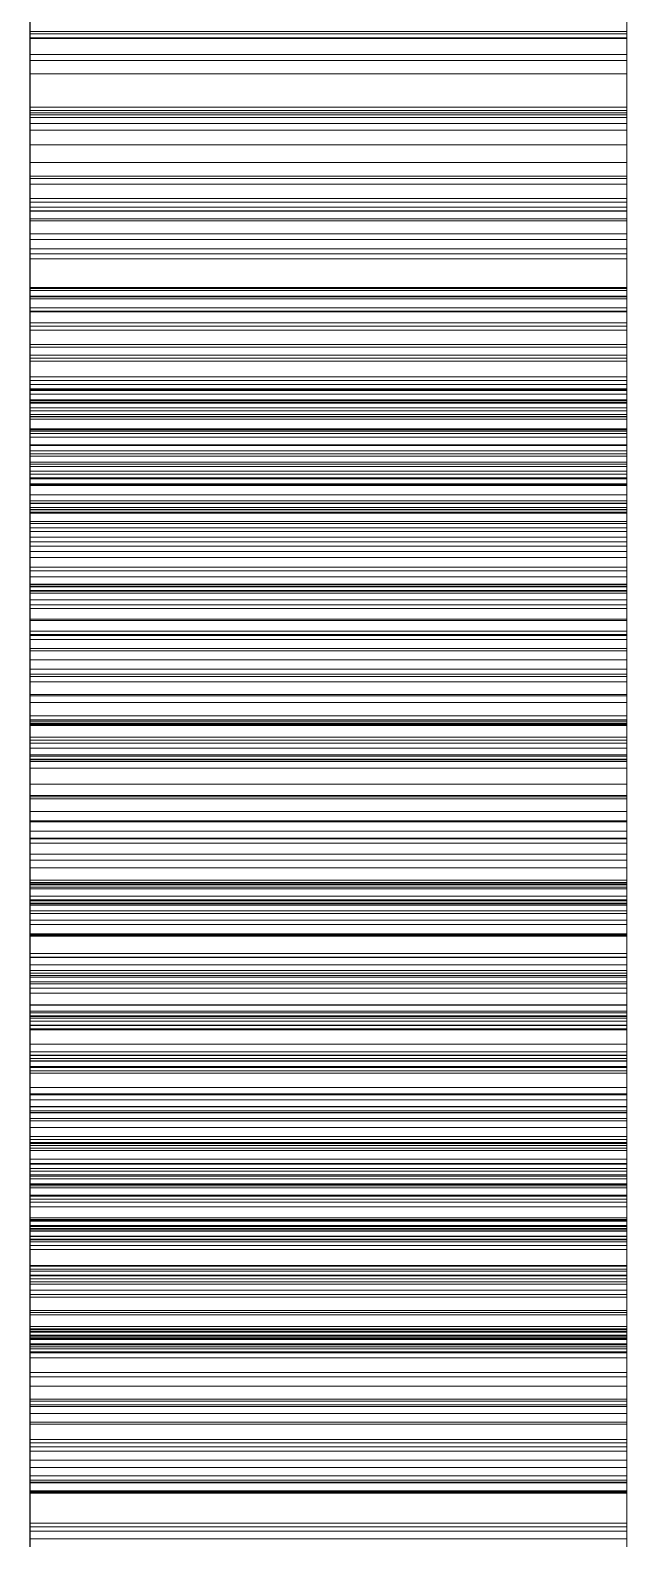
# Model space of a CAD drawing. Header units: millimetres. Extents: x 38 to 970, y 105 to 390.
# Drawn here: x 225 to 225.2, y 127.134 to 127.639 of the extents above; entities that cross this region are included whole.
import ezdxf

# ---------------------------------------------------------------- set-up
doc = ezdxf.new("R2010")
doc.units = ezdxf.units.MM
doc.linetypes.add('WP_HIDDEN', pattern=[2.3, 1.5, -0.8])
doc.layers.add('HIDDEN', color=7, linetype='WP_HIDDEN', lineweight=13)
doc.layers.add('VISIBLE', color=7, linetype='CONTINUOUS', lineweight=25)

msp = doc.modelspace()

# ---------------------------------------------------------------- linework, layer by layer
at = {"layer": 'HIDDEN', "ltscale": 1.428571}
for p, q in [((225, 128.37016), (225, 127.29953)), ((225.2, 127.29953), (225.2, 128.37016)), ((225, 127.29953), (225, 128.15868)), ((225.2, 128.15868), (225.2, 127.29953)), ((225, 127.79719), (225, 127.5231)), ((225.2, 127.5231), (225.2, 127.79719)), ((225, 127.75079), (225, 127.54485)), ((225, 127.5057), (225, 127.75079)), ((225.2, 127.75079), (225.2, 127.5057)), ((225.2, 127.54485), (225.2, 127.75079)), ((225, 127.70627), (225, 127.63646)), ((225.2, 127.63646), (225.2, 127.70627)), ((225, 127.63668), (225, 127.69452)), ((225.2, 127.69452), (225.2, 127.63668)), ((225, 127.63873), (225, 127.67417)), ((225, 127.67121), (225, 127.62903)), ((225.2, 127.67417), (225.2, 127.63873)), ((225.2, 127.62903), (225.2, 127.67121)), ((225, 127.6688), (225, 127.63803)), ((225.2, 127.63803), (225.2, 127.6688)), ((225, 127.61228), (225, 127.65161)), ((225, 127.63104), (225, 127.6509)), ((225.2, 127.65161), (225.2, 127.61228)), ((225.2, 127.6509), (225.2, 127.63104)), ((225, 127.61345), (225, 127.64938)), ((225, 127.62459), (225, 127.64677)), ((225.2, 127.64938), (225.2, 127.61345)), ((225.2, 127.64677), (225.2, 127.62459)), ((225, 127.64484), (225, 127.61088)), ((225.2, 127.61088), (225.2, 127.64484)), ((225, 127.63921), (225, 127.61156)), ((225, 127.60574), (225, 127.63873)), ((225, 127.63873), (225.2, 127.63873)), ((225, 127.63803), (225, 127.60794)), ((225, 127.63803), (225.2, 127.63803)), ((225, 127.63668), (225.2, 127.63668)), ((225, 127.58286), (225, 127.63668)), ((225, 127.63646), (225, 127.57097)), ((225, 127.63646), (225.2, 127.63646)), ((225.2, 127.61156), (225.2, 127.63921)), ((225.2, 127.63873), (225.2, 127.60574)), ((225.2, 127.60794), (225.2, 127.63803)), ((225.2, 127.63668), (225.2, 127.58286)), ((225.2, 127.57097), (225.2, 127.63646)), ((225, 127.60995), (225, 127.63104)), ((225, 127.63104), (225.2, 127.63104)), ((225.2, 127.63104), (225.2, 127.60995)), ((225, 127.62903), (225, 127.58951)), ((225, 127.62903), (225.2, 127.62903)), ((225.2, 127.58951), (225.2, 127.62903)), ((225, 127.60077), (225, 127.62459)), ((225, 127.62459), (225.2, 127.62459)), ((225.2, 127.62459), (225.2, 127.60077)), ((225, 127.5787), (225, 127.61345)), ((225, 127.61345), (225.2, 127.61345)), ((225, 127.56914), (225, 127.61228)), ((225, 127.61228), (225.2, 127.61228)), ((225, 127.61156), (225, 127.58156)), ((225, 127.61156), (225.2, 127.61156)), ((225, 127.61088), (225, 127.59488)), ((225, 127.61088), (225.2, 127.61088)), ((225, 127.58764), (225, 127.60995)), ((225, 127.60995), (225.2, 127.60995)), ((225.2, 127.61345), (225.2, 127.5787)), ((225.2, 127.61228), (225.2, 127.56914)), ((225.2, 127.58156), (225.2, 127.61156)), ((225.2, 127.59488), (225.2, 127.61088)), ((225.2, 127.60995), (225.2, 127.58764)), ((225, 127.60794), (225, 127.57855)), ((225, 127.60794), (225.2, 127.60794)), ((225, 127.59036), (225, 127.60574)), ((225, 127.60574), (225.2, 127.60574)), ((225.2, 127.57855), (225.2, 127.60794)), ((225.2, 127.60574), (225.2, 127.59036)), ((225, 127.57531), (225, 127.60077)), ((225, 127.60077), (225.2, 127.60077)), ((225.2, 127.60077), (225.2, 127.57531)), ((225, 127.59488), (225, 127.5799)), ((225, 127.59488), (225.2, 127.59488)), ((225.2, 127.5799), (225.2, 127.59488)), ((225, 127.57597), (225, 127.59036)), ((225, 127.59036), (225.2, 127.59036)), ((225, 127.58951), (225, 127.55266)), ((225, 127.58951), (225.2, 127.58951)), ((225.2, 127.59036), (225.2, 127.57597)), ((225.2, 127.55266), (225.2, 127.58951)), ((225, 127.56429), (225, 127.58764)), ((225, 127.58764), (225.2, 127.58764)), ((225.2, 127.58764), (225.2, 127.56429)), ((225, 127.58286), (225.2, 127.58286)), ((225, 127.53305), (225, 127.58286)), ((225, 127.58156), (225, 127.5492)), ((225, 127.58156), (225.2, 127.58156)), ((225, 127.5799), (225, 127.56596)), ((225, 127.5799), (225.2, 127.5799)), ((225.2, 127.58286), (225.2, 127.53305)), ((225.2, 127.5492), (225.2, 127.58156)), ((225.2, 127.56596), (225.2, 127.5799)), ((225, 127.54514), (225, 127.5787)), ((225, 127.5787), (225.2, 127.5787)), ((225, 127.57855), (225, 127.54984)), ((225, 127.57855), (225.2, 127.57855)), ((225, 127.56257), (225, 127.57597)), ((225, 127.57597), (225.2, 127.57597)), ((225, 127.55286), (225, 127.57531)), ((225, 127.57531), (225.2, 127.57531)), ((225.2, 127.5787), (225.2, 127.54514)), ((225.2, 127.54984), (225.2, 127.57855)), ((225.2, 127.57597), (225.2, 127.56257)), ((225.2, 127.57531), (225.2, 127.55286)), ((225, 127.57097), (225, 127.50979)), ((225, 127.57097), (225.2, 127.57097)), ((225.2, 127.50979), (225.2, 127.57097)), ((225, 127.52049), (225, 127.56914)), ((225, 127.56914), (225.2, 127.56914)), ((225, 127.56596), (225, 127.55305)), ((225, 127.56596), (225.2, 127.56596)), ((225, 127.54011), (225, 127.56429)), ((225, 127.56429), (225.2, 127.56429)), ((225.2, 127.56914), (225.2, 127.52049)), ((225.2, 127.55305), (225.2, 127.56596)), ((225.2, 127.56429), (225.2, 127.54011)), ((225, 127.55016), (225, 127.56257)), ((225, 127.56257), (225.2, 127.56257)), ((225.2, 127.56257), (225.2, 127.55016)), ((225, 127.55305), (225, 127.54118)), ((225, 127.55305), (225.2, 127.55305)), ((225, 127.52938), (225, 127.55286)), ((225, 127.55286), (225.2, 127.55286)), ((225, 127.55266), (225, 127.51847)), ((225, 127.55266), (225.2, 127.55266)), ((225, 127.55197), (225, 127.33575)), ((225, 127.54488), (225, 127.55197)), ((225, 127.55197), (225.2, 127.55197)), ((225, 127.53875), (225, 127.55016)), ((225, 127.55016), (225.2, 127.55016)), ((225, 127.54984), (225, 127.52182)), ((225, 127.54984), (225.2, 127.54984)), ((225, 127.5492), (225, 127.51449)), ((225, 127.5492), (225.2, 127.5492)), ((225.2, 127.54118), (225.2, 127.55305)), ((225.2, 127.55286), (225.2, 127.52938)), ((225.2, 127.51847), (225.2, 127.55266)), ((225.2, 127.33575), (225.2, 127.55197)), ((225.2, 127.55197), (225.2, 127.54488)), ((225.2, 127.55016), (225.2, 127.53875)), ((225.2, 127.52182), (225.2, 127.54984)), ((225.2, 127.51449), (225.2, 127.5492)), ((225, 127.54619), (225, 127.49304)), ((225, 127.47124), (225, 127.54619)), ((225, 127.54619), (225.2, 127.54619)), ((225, 127.51275), (225, 127.54514)), ((225, 127.54514), (225.2, 127.54514)), ((225, 127.53392), (225, 127.54488)), ((225, 127.54488), (225.2, 127.54488)), ((225, 127.54485), (225, 126.48764)), ((225, 127.54485), (225.2, 127.54485)), ((225.2, 127.49304), (225.2, 127.54619)), ((225.2, 127.54619), (225.2, 127.47124)), ((225.2, 127.54514), (225.2, 127.51275)), ((225.2, 127.54488), (225.2, 127.53392)), ((225.2, 126.48764), (225.2, 127.54485)), ((225, 127.54118), (225, 127.53034)), ((225, 127.54118), (225.2, 127.54118)), ((225, 127.51509), (225, 127.54011)), ((225, 127.54011), (225.2, 127.54011)), ((225.2, 127.53034), (225.2, 127.54118)), ((225.2, 127.54011), (225.2, 127.51509)), ((225, 127.52833), (225, 127.53875)), ((225, 127.53875), (225.2, 127.53875)), ((225, 127.51907), (225, 127.53392)), ((225, 127.53392), (225.2, 127.53392)), ((225.2, 127.53875), (225.2, 127.52833)), ((225.2, 127.53392), (225.2, 127.51907)), ((225, 127.53305), (225.2, 127.53305)), ((225, 127.48726), (225, 127.53305)), ((225, 127.53034), (225, 127.52053)), ((225, 127.53034), (225.2, 127.53034)), ((225, 127.50486), (225, 127.52938)), ((225, 127.52938), (225.2, 127.52938)), ((225.2, 127.53305), (225.2, 127.48726)), ((225.2, 127.52053), (225.2, 127.53034)), ((225.2, 127.52938), (225.2, 127.50486)), ((225, 127.5189), (225, 127.52833)), ((225, 127.52833), (225.2, 127.52833)), ((225.2, 127.52833), (225.2, 127.5189)), ((225, 127.5231), (225, 127.51423)), ((225, 127.5231), (225.2, 127.5231)), ((225, 127.52182), (225, 127.49449)), ((225, 127.52182), (225.2, 127.52182)), ((225, 127.52053), (225, 127.51175)), ((225, 127.52053), (225.2, 127.52053)), ((225, 127.46633), (225, 127.52049)), ((225, 127.52049), (225.2, 127.52049)), ((225, 127.50035), (225, 127.51907)), ((225, 127.51907), (225.2, 127.51907)), ((225, 127.51046), (225, 127.5189)), ((225, 127.5189), (225.2, 127.5189)), ((225.2, 127.51423), (225.2, 127.5231)), ((225.2, 127.49449), (225.2, 127.52182)), ((225.2, 127.51175), (225.2, 127.52053)), ((225.2, 127.52049), (225.2, 127.46633)), ((225.2, 127.51907), (225.2, 127.50035)), ((225.2, 127.5189), (225.2, 127.51046)), ((225, 127.51847), (225, 127.48694)), ((225, 127.51847), (225.2, 127.51847)), ((225, 127.5173), (225, 127.51538)), ((225, 127.5173), (225.2, 127.5173)), ((225, 127.51519), (225, 127.5173)), ((225, 127.51538), (225, 127.50964)), ((225, 127.51538), (225.2, 127.51538)), ((225, 127.51536), (225, 127.35291)), ((225, 127.32202), (225, 127.51536)), ((225, 127.51536), (225.2, 127.51536)), ((225, 127.51519), (225.2, 127.51519)), ((225, 127.50887), (225, 127.51519)), ((225, 127.48925), (225, 127.51509)), ((225, 127.51509), (225.2, 127.51509)), ((225, 127.51449), (225, 127.47742)), ((225, 127.51449), (225.2, 127.51449)), ((225, 127.51423), (225, 127.50284)), ((225, 127.51423), (225.2, 127.51423)), ((225.2, 127.48694), (225.2, 127.51847)), ((225.2, 127.51538), (225.2, 127.5173)), ((225.2, 127.5173), (225.2, 127.51519)), ((225.2, 127.50964), (225.2, 127.51538)), ((225.2, 127.51536), (225.2, 127.32202)), ((225.2, 127.35291), (225.2, 127.51536)), ((225.2, 127.51519), (225.2, 127.50887)), ((225.2, 127.51509), (225.2, 127.48925)), ((225.2, 127.47742), (225.2, 127.51449)), ((225.2, 127.50284), (225.2, 127.51423)), ((225, 127.48155), (225, 127.51275)), ((225, 127.51275), (225.2, 127.51275)), ((225, 127.51175), (225, 127.49729)), ((225, 127.51175), (225.2, 127.51175)), ((225, 127.49657), (225, 127.51046)), ((225, 127.51046), (225.2, 127.51046)), ((225, 127.50979), (225, 127.45293)), ((225, 127.50979), (225.2, 127.50979)), ((225, 127.50964), (225, 127.50533)), ((225, 127.50964), (225.2, 127.50964)), ((225, 127.50887), (225.2, 127.50887)), ((225, 127.50413), (225, 127.50887)), ((225.2, 127.51275), (225.2, 127.48155)), ((225.2, 127.49729), (225.2, 127.51175)), ((225.2, 127.51046), (225.2, 127.49657)), ((225.2, 127.45293), (225.2, 127.50979)), ((225.2, 127.50533), (225.2, 127.50964)), ((225.2, 127.50887), (225.2, 127.50413)), ((225, 127.49052), (225, 127.5057)), ((225, 127.5057), (225.2, 127.5057)), ((225, 127.50533), (225, 127.50007)), ((225, 127.50533), (225.2, 127.50533)), ((225, 127.47932), (225, 127.50486)), ((225, 127.50486), (225.2, 127.50486)), ((225, 127.50413), (225.2, 127.50413)), ((225, 127.49833), (225, 127.50413)), ((225.2, 127.5057), (225.2, 127.49052)), ((225.2, 127.50007), (225.2, 127.50533)), ((225.2, 127.50486), (225.2, 127.47932)), ((225.2, 127.50413), (225.2, 127.49833)), ((225, 127.50284), (225, 127.48894)), ((225, 127.50284), (225.2, 127.50284)), ((225, 127.47774), (225, 127.50035)), ((225, 127.50035), (225.2, 127.50035)), ((225, 127.50007), (225, 127.49384)), ((225, 127.50007), (225.2, 127.50007)), ((225.2, 127.48894), (225.2, 127.50284)), ((225.2, 127.50035), (225.2, 127.47774)), ((225.2, 127.49384), (225.2, 127.50007)), ((225, 127.49833), (225.2, 127.49833)), ((225, 127.49148), (225, 127.49833)), ((225, 127.49729), (225, 127.48697)), ((225, 127.49729), (225.2, 127.49729)), ((225, 127.48664), (225, 127.49657)), ((225, 127.49657), (225.2, 127.49657)), ((225, 127.49449), (225, 127.46785)), ((225, 127.49449), (225.2, 127.49449)), ((225, 127.49384), (225, 127.48666)), ((225, 127.49384), (225.2, 127.49384)), ((225.2, 127.49833), (225.2, 127.49148)), ((225.2, 127.48697), (225.2, 127.49729)), ((225.2, 127.49657), (225.2, 127.48664)), ((225.2, 127.46785), (225.2, 127.49449)), ((225.2, 127.48666), (225.2, 127.49384)), ((225, 127.49304), (225, 127.44669)), ((225, 127.49304), (225.2, 127.49304)), ((225, 127.49148), (225.2, 127.49148)), ((225, 127.48358), (225, 127.49148)), ((225, 127.47397), (225, 127.49052)), ((225, 127.49052), (225.2, 127.49052)), ((225, 127.46257), (225, 127.48925)), ((225, 127.48925), (225.2, 127.48925)), ((225, 127.48894), (225, 127.47252)), ((225, 127.48894), (225.2, 127.48894)), ((225.2, 127.44669), (225.2, 127.49304)), ((225.2, 127.49148), (225.2, 127.48358)), ((225.2, 127.49052), (225.2, 127.47397)), ((225.2, 127.48925), (225.2, 127.46257)), ((225.2, 127.47252), (225.2, 127.48894)), ((225, 127.48726), (225.2, 127.48726)), ((225, 127.44548), (225, 127.48726)), ((225, 127.48697), (225, 127.48077)), ((225, 127.48697), (225.2, 127.48697)), ((225, 127.48694), (225, 127.45807)), ((225, 127.48694), (225.2, 127.48694)), ((225, 127.48666), (225, 127.47853)), ((225, 127.48666), (225.2, 127.48666)), ((225, 127.48069), (225, 127.48664)), ((225, 127.48664), (225.2, 127.48664)), ((225, 127.48358), (225.2, 127.48358)), ((225, 127.47463), (225, 127.48358)), ((225.2, 127.48726), (225.2, 127.44548)), ((225.2, 127.48077), (225.2, 127.48697)), ((225.2, 127.45807), (225.2, 127.48694)), ((225.2, 127.47853), (225.2, 127.48666)), ((225.2, 127.48664), (225.2, 127.48069)), ((225.2, 127.48358), (225.2, 127.47463)), ((225, 127.45153), (225, 127.48155)), ((225, 127.48155), (225.2, 127.48155)), ((225, 127.48077), (225, 127.4787)), ((225, 127.48077), (225.2, 127.48077)), ((225, 127.4787), (225, 127.48069)), ((225, 127.48069), (225.2, 127.48069)), ((225, 127.45275), (225, 127.47932)), ((225, 127.47932), (225.2, 127.47932)), ((225, 127.4787), (225.2, 127.4787)), ((225, 127.47853), (225, 127.46943)), ((225, 127.47853), (225.2, 127.47853)), ((225.2, 127.48155), (225.2, 127.45153)), ((225.2, 127.4787), (225.2, 127.48077)), ((225.2, 127.48069), (225.2, 127.4787)), ((225.2, 127.47932), (225.2, 127.45275)), ((225.2, 127.46943), (225.2, 127.47853)), ((225, 127.45126), (225, 127.47774)), ((225, 127.47774), (225.2, 127.47774)), ((225, 127.47742), (225, 127.43793)), ((225, 127.47742), (225.2, 127.47742)), ((225, 127.47463), (225.2, 127.47463)), ((225, 127.46462), (225, 127.47463)), ((225, 127.45607), (225, 127.47397)), ((225, 127.47397), (225.2, 127.47397)), ((225.2, 127.47774), (225.2, 127.45126)), ((225.2, 127.43793), (225.2, 127.47742)), ((225.2, 127.47463), (225.2, 127.46462)), ((225.2, 127.47397), (225.2, 127.45607)), ((225, 127.47252), (225, 127.45359)), ((225, 127.47252), (225.2, 127.47252)), ((225, 127.40134), (225, 127.47124)), ((225, 127.47124), (225.2, 127.47124)), ((225, 127.46943), (225, 127.45938)), ((225, 127.46943), (225.2, 127.46943)), ((225.2, 127.45359), (225.2, 127.47252)), ((225.2, 127.47124), (225.2, 127.40134)), ((225.2, 127.45938), (225.2, 127.46943)), ((225, 127.46785), (225, 127.4419)), ((225, 127.46785), (225.2, 127.46785)), ((225, 127.40667), (225, 127.46633)), ((225, 127.46633), (225.2, 127.46633)), ((225, 127.46462), (225.2, 127.46462)), ((225, 127.45355), (225, 127.46462)), ((225.2, 127.4419), (225.2, 127.46785)), ((225.2, 127.46633), (225.2, 127.40667)), ((225.2, 127.46462), (225.2, 127.45355)), ((225, 127.43506), (225, 127.46257)), ((225, 127.46257), (225.2, 127.46257)), ((225, 127.45938), (225, 127.44837)), ((225, 127.45938), (225.2, 127.45938)), ((225, 127.45807), (225, 127.43136)), ((225, 127.45807), (225.2, 127.45807)), ((225.2, 127.46257), (225.2, 127.43506)), ((225.2, 127.44837), (225.2, 127.45938)), ((225.2, 127.43136), (225.2, 127.45807)), ((225, 127.43681), (225, 127.45607)), ((225, 127.45607), (225.2, 127.45607)), ((225, 127.45359), (225, 127.43214)), ((225, 127.45359), (225.2, 127.45359)), ((225, 127.45355), (225.2, 127.45355)), ((225, 127.44143), (225, 127.45355)), ((225.2, 127.45607), (225.2, 127.43681)), ((225.2, 127.43214), (225.2, 127.45359)), ((225.2, 127.45355), (225.2, 127.44143)), ((225, 127.45293), (225, 127.40038)), ((225, 127.45293), (225.2, 127.45293)), ((225, 127.42514), (225, 127.45275)), ((225, 127.45275), (225.2, 127.45275)), ((225, 127.42269), (225, 127.45153)), ((225, 127.45153), (225.2, 127.45153)), ((225, 127.4209), (225, 127.45126)), ((225, 127.45126), (225.2, 127.45126)), ((225, 127.45059), (225, 127.40244)), ((225, 127.33602), (225, 127.45059)), ((225, 127.45059), (225.2, 127.45059)), ((225, 127.44837), (225, 127.4364)), ((225, 127.44837), (225.2, 127.44837)), ((225.2, 127.40038), (225.2, 127.45293)), ((225.2, 127.45275), (225.2, 127.42514)), ((225.2, 127.45153), (225.2, 127.42269)), ((225.2, 127.45126), (225.2, 127.4209)), ((225.2, 127.45059), (225.2, 127.33602)), ((225.2, 127.40244), (225.2, 127.45059)), ((225.2, 127.4364), (225.2, 127.44837)), ((225, 127.44669), (225, 127.40713)), ((225, 127.44669), (225.2, 127.44669)), ((225, 127.44548), (225.2, 127.44548)), ((225, 127.40772), (225, 127.44548)), ((225.2, 127.40713), (225.2, 127.44669)), ((225.2, 127.44548), (225.2, 127.40772)), ((225, 127.4419), (225, 127.41663)), ((225, 127.4419), (225.2, 127.4419)), ((225, 127.44143), (225.2, 127.44143)), ((225, 127.42826), (225, 127.44143)), ((225, 127.43793), (225, 127.39598)), ((225, 127.43793), (225.2, 127.43793)), ((225.2, 127.41663), (225.2, 127.4419)), ((225.2, 127.44143), (225.2, 127.42826)), ((225.2, 127.39598), (225.2, 127.43793)), ((225, 127.41619), (225, 127.43681)), ((225, 127.43681), (225.2, 127.43681)), ((225, 127.4364), (225, 127.42348)), ((225, 127.4364), (225.2, 127.4364)), ((225, 127.40671), (225, 127.43506)), ((225, 127.43506), (225.2, 127.43506)), ((225.2, 127.43681), (225.2, 127.41619)), ((225.2, 127.42348), (225.2, 127.4364)), ((225.2, 127.43506), (225.2, 127.40671)), ((225, 127.43214), (225, 127.40818)), ((225, 127.43214), (225.2, 127.43214)), ((225, 127.43136), (225, 127.4063)), ((225, 127.43136), (225.2, 127.43136)), ((225, 127.42826), (225.2, 127.42826)), ((225, 127.41404), (225, 127.42826)), ((225.2, 127.40818), (225.2, 127.43214)), ((225.2, 127.4063), (225.2, 127.43136)), ((225.2, 127.42826), (225.2, 127.41404)), ((225, 127.39651), (225, 127.42514)), ((225, 127.42514), (225.2, 127.42514)), ((225, 127.42348), (225, 127.40959)), ((225, 127.42348), (225.2, 127.42348)), ((225.2, 127.42514), (225.2, 127.39651)), ((225.2, 127.40959), (225.2, 127.42348)), ((225, 127.39503), (225, 127.42269)), ((225, 127.42269), (225.2, 127.42269)), ((225, 127.38666), (225, 127.4209)), ((225, 127.4209), (225.2, 127.4209)), ((225.2, 127.42269), (225.2, 127.39503)), ((225.2, 127.4209), (225.2, 127.38666)), ((225, 127.41663), (225, 127.39206)), ((225, 127.41663), (225.2, 127.41663)), ((225, 127.39421), (225, 127.41619)), ((225, 127.41619), (225.2, 127.41619)), ((225, 127.41404), (225.2, 127.41404)), ((225, 127.39876), (225, 127.41404)), ((225.2, 127.39206), (225.2, 127.41663)), ((225.2, 127.41619), (225.2, 127.39421)), ((225.2, 127.41404), (225.2, 127.39876)), ((225, 127.40959), (225, 127.39475)), ((225, 127.40959), (225.2, 127.40959)), ((225, 127.40818), (225, 127.3817)), ((225, 127.40818), (225.2, 127.40818)), ((225, 127.40772), (225.2, 127.40772)), ((225, 127.37398), (225, 127.40772)), ((225.2, 127.39475), (225.2, 127.40959)), ((225.2, 127.3817), (225.2, 127.40818)), ((225.2, 127.40772), (225.2, 127.37398)), ((225, 127.40713), (225, 127.37436)), ((225, 127.40713), (225.2, 127.40713)), ((225, 127.37753), (225, 127.40671)), ((225, 127.40671), (225.2, 127.40671)), ((225, 127.12175), (225, 127.40667)), ((225, 127.40667), (225.2, 127.40667)), ((225, 127.4063), (225, 127.38289)), ((225, 127.4063), (225.2, 127.4063)), ((225.2, 127.37436), (225.2, 127.40713)), ((225.2, 127.40671), (225.2, 127.37753)), ((225.2, 127.40667), (225.2, 127.12175)), ((225.2, 127.38289), (225.2, 127.4063)), ((225, 127.40244), (225, 127.3537)), ((225, 127.40244), (225.2, 127.40244)), ((225, 127.36829), (225, 127.40134)), ((225, 127.40134), (225.2, 127.40134)), ((225, 127.40038), (225, 127.35214)), ((225, 127.40038), (225.2, 127.40038)), ((225, 127.39876), (225.2, 127.39876)), ((225, 127.38243), (225, 127.39876)), ((225.2, 127.3537), (225.2, 127.40244)), ((225.2, 127.40134), (225.2, 127.36829)), ((225.2, 127.35214), (225.2, 127.40038)), ((225.2, 127.39876), (225.2, 127.38243)), ((225, 127.36684), (225, 127.39651)), ((225, 127.39651), (225.2, 127.39651)), ((225, 127.39598), (225, 127.35155)), ((225, 127.39598), (225.2, 127.39598)), ((225, 127.36856), (225, 127.39503)), ((225, 127.39503), (225.2, 127.39503)), ((225, 127.39475), (225.2, 127.39475)), ((225, 127.39475), (225, 127.36322)), ((225, 127.37087), (225, 127.39421)), ((225, 127.39421), (225.2, 127.39421)), ((225.2, 127.39651), (225.2, 127.36684)), ((225.2, 127.35155), (225.2, 127.39598)), ((225.2, 127.39503), (225.2, 127.36856)), ((225.2, 127.36322), (225.2, 127.39475)), ((225.2, 127.39421), (225.2, 127.37087)), ((225, 127.39206), (225, 127.36858)), ((225, 127.39206), (225.2, 127.39206)), ((225.2, 127.36858), (225.2, 127.39206)), ((225, 127.34916), (225, 127.38666)), ((225, 127.38666), (225.2, 127.38666)), ((225, 127.38289), (225, 127.36114)), ((225, 127.38289), (225.2, 127.38289)), ((225, 127.38243), (225.2, 127.38243)), ((225, 127.35447), (225, 127.38243)), ((225.2, 127.38666), (225.2, 127.34916)), ((225.2, 127.36114), (225.2, 127.38289)), ((225.2, 127.38243), (225.2, 127.35447)), ((225, 127.3817), (225, 127.35325)), ((225, 127.3817), (225.2, 127.3817)), ((225, 127.34752), (225, 127.37753)), ((225, 127.37753), (225.2, 127.37753)), ((225.2, 127.35325), (225.2, 127.3817)), ((225.2, 127.37753), (225.2, 127.34752)), ((225, 127.37436), (225, 127.34335)), ((225, 127.37436), (225.2, 127.37436)), ((225, 127.37398), (225.2, 127.37398)), ((225, 127.35861), (225, 127.37398)), ((225.2, 127.34335), (225.2, 127.37436)), ((225.2, 127.37398), (225.2, 127.35861)), ((225, 127.34617), (225, 127.37087)), ((225, 127.37087), (225.2, 127.37087)), ((225, 127.36858), (225, 127.34662)), ((225, 127.36858), (225.2, 127.36858)), ((225, 127.34793), (225, 127.36856)), ((225, 127.36856), (225.2, 127.36856)), ((225, 127.33649), (225, 127.36829)), ((225, 127.36829), (225.2, 127.36829)), ((225.2, 127.37087), (225.2, 127.34617)), ((225.2, 127.34662), (225.2, 127.36858)), ((225.2, 127.36856), (225.2, 127.34793)), ((225.2, 127.36829), (225.2, 127.33649)), ((225, 127.33614), (225, 127.36684)), ((225, 127.36684), (225.2, 127.36684)), ((225, 127.36322), (225, 127.34679)), ((225, 127.36322), (225.2, 127.36322)), ((225.2, 127.36684), (225.2, 127.33614)), ((225.2, 127.34679), (225.2, 127.36322)), ((225, 127.36114), (225, 127.34104)), ((225, 127.36114), (225.2, 127.36114)), ((225, 127.35861), (225.2, 127.35861)), ((225, 127.34425), (225, 127.35861)), ((225.2, 127.34104), (225.2, 127.36114)), ((225.2, 127.35861), (225.2, 127.34425)), ((225, 127.35447), (225.2, 127.35447)), ((225, 127.33963), (225, 127.35447)), ((225, 127.3537), (225, 127.30436)), ((225, 127.3537), (225.2, 127.3537)), ((225, 127.35325), (225, 127.32338)), ((225, 127.35325), (225.2, 127.35325)), ((225, 127.35291), (225, 126.5189)), ((225, 127.35291), (225.2, 127.35291)), ((225, 127.35214), (225, 127.30822)), ((225, 127.35214), (225.2, 127.35214)), ((225.2, 127.35447), (225.2, 127.33963)), ((225.2, 127.30436), (225.2, 127.3537)), ((225.2, 127.32338), (225.2, 127.35325)), ((225.2, 126.5189), (225.2, 127.35291)), ((225.2, 127.30822), (225.2, 127.35214)), ((225, 127.35155), (225, 127.30466)), ((225, 127.35155), (225.2, 127.35155)), ((225, 127.30904), (225, 127.34916)), ((225, 127.34916), (225.2, 127.34916)), ((225, 127.32863), (225, 127.34793)), ((225, 127.34793), (225.2, 127.34793)), ((225, 127.31668), (225, 127.34752)), ((225, 127.34752), (225.2, 127.34752)), ((225.2, 127.30466), (225.2, 127.35155)), ((225.2, 127.34916), (225.2, 127.30904)), ((225.2, 127.34793), (225.2, 127.32863)), ((225.2, 127.34752), (225.2, 127.31668)), ((225, 127.34679), (225, 127.3299)), ((225, 127.34679), (225.2, 127.34679)), ((225, 127.34662), (225, 127.32617)), ((225, 127.34662), (225.2, 127.34662)), ((225, 127.32041), (225, 127.34617)), ((225, 127.34617), (225.2, 127.34617)), ((225, 127.34425), (225.2, 127.34425)), ((225, 127.31826), (225, 127.34425)), ((225, 127.34335), (225, 127.31276)), ((225, 127.34335), (225.2, 127.34335)), ((225.2, 127.3299), (225.2, 127.34679)), ((225.2, 127.32617), (225.2, 127.34662)), ((225.2, 127.34617), (225.2, 127.32041)), ((225.2, 127.34425), (225.2, 127.31826)), ((225.2, 127.31276), (225.2, 127.34335)), ((225, 127.34104), (225, 127.32259)), ((225, 127.34104), (225.2, 127.34104)), ((225, 127.33963), (225.2, 127.33963)), ((225, 127.32424), (225, 127.33963)), ((225.2, 127.32259), (225.2, 127.34104)), ((225.2, 127.33963), (225.2, 127.32424)), ((225, 127.30596), (225, 127.33649)), ((225, 127.33649), (225.2, 127.33649)), ((225, 127.30441), (225, 127.33614)), ((225, 127.33614), (225.2, 127.33614)), ((225, 126.48764), (225, 127.33602)), ((225, 127.33602), (225.2, 127.33602)), ((225, 127.33575), (225, 127.32875)), ((225, 127.33575), (225.2, 127.33575)), ((225.2, 127.33649), (225.2, 127.30596)), ((225.2, 127.33614), (225.2, 127.30441)), ((225.2, 127.33602), (225.2, 126.48764)), ((225.2, 127.32875), (225.2, 127.33575)), ((225, 127.3299), (225, 127.31257)), ((225, 127.3299), (225.2, 127.3299)), ((225, 127.32875), (225, 127.31977)), ((225, 127.32875), (225.2, 127.32875)), ((225, 127.31066), (225, 127.32863)), ((225, 127.32863), (225.2, 127.32863)), ((225.2, 127.31257), (225.2, 127.3299)), ((225.2, 127.31977), (225.2, 127.32875)), ((225.2, 127.32863), (225.2, 127.31066)), ((225, 127.32617), (225, 127.30724)), ((225, 127.32617), (225.2, 127.32617)), ((225, 127.32424), (225.2, 127.32424)), ((225, 127.30827), (225, 127.32424)), ((225, 127.32338), (225, 127.29207)), ((225, 127.32338), (225.2, 127.32338)), ((225, 127.32259), (225, 127.30579)), ((225, 127.32259), (225.2, 127.32259)), ((225, 127.31004), (225, 127.32202)), ((225, 127.32202), (225.2, 127.32202)), ((225.2, 127.30724), (225.2, 127.32617)), ((225.2, 127.32424), (225.2, 127.30827)), ((225.2, 127.29207), (225.2, 127.32338)), ((225.2, 127.30579), (225.2, 127.32259)), ((225.2, 127.32202), (225.2, 127.31004)), ((225, 127.29387), (225, 127.32041)), ((225, 127.32041), (225.2, 127.32041)), ((225, 127.31977), (225, 127.3088)), ((225, 127.31977), (225.2, 127.31977)), ((225, 127.31826), (225.2, 127.31826)), ((225, 127.29574), (225, 127.31826)), ((225, 127.285), (225, 127.31668)), ((225, 127.31668), (225.2, 127.31668)), ((225.2, 127.32041), (225.2, 127.29387)), ((225.2, 127.3088), (225.2, 127.31977)), ((225.2, 127.31826), (225.2, 127.29574)), ((225.2, 127.31668), (225.2, 127.285)), ((225, 127.31276), (225, 127.28259)), ((225, 127.31276), (225.2, 127.31276)), ((225, 127.31257), (225, 127.29479)), ((225, 127.31257), (225.2, 127.31257)), ((225.2, 127.28259), (225.2, 127.31276)), ((225.2, 127.29479), (225.2, 127.31257)), ((225, 127.29403), (225, 127.31066)), ((225, 127.31066), (225.2, 127.31066)), ((225, 127.29699), (225, 127.31004)), ((225, 127.31004), (225.2, 127.31004)), ((225, 127.26629), (225, 127.30904)), ((225, 127.30904), (225.2, 127.30904)), ((225, 127.3088), (225, 127.29585)), ((225, 127.3088), (225.2, 127.3088)), ((225, 127.30827), (225.2, 127.30827)), ((225, 127.29174), (225, 127.30827)), ((225, 127.30822), (225, 127.26861)), ((225, 127.30822), (225.2, 127.30822)), ((225, 127.30724), (225, 127.28983)), ((225, 127.30724), (225.2, 127.30724)), ((225.2, 127.31066), (225.2, 127.29403)), ((225.2, 127.31004), (225.2, 127.29699)), ((225.2, 127.30904), (225.2, 127.26629)), ((225.2, 127.29585), (225.2, 127.3088)), ((225.2, 127.30827), (225.2, 127.29174)), ((225.2, 127.26861), (225.2, 127.30822)), ((225.2, 127.28983), (225.2, 127.30724)), ((225, 127.27669), (225, 127.30596)), ((225, 127.30596), (225.2, 127.30596)), ((225, 127.30579), (225, 127.29064)), ((225, 127.30579), (225.2, 127.30579)), ((225, 127.30466), (225, 127.25529)), ((225, 127.30466), (225.2, 127.30466)), ((225, 127.27165), (225, 127.30441)), ((225, 127.30441), (225.2, 127.30441)), ((225, 127.30436), (225, 127.25444)), ((225, 127.30436), (225.2, 127.30436)), ((225.2, 127.30596), (225.2, 127.27669)), ((225.2, 127.29064), (225.2, 127.30579)), ((225.2, 127.25529), (225.2, 127.30466)), ((225.2, 127.30441), (225.2, 127.27165)), ((225.2, 127.25444), (225.2, 127.30436)), ((225, 127.29953), (225.2, 127.29953)), ((225, 127.28287), (225, 127.29699)), ((225, 127.29699), (225.2, 127.29699)), ((225.2, 127.29699), (225.2, 127.28287)), ((225, 127.29585), (225, 127.28091)), ((225, 127.29585), (225.2, 127.29585)), ((225, 127.29574), (225.2, 127.29574)), ((225, 127.27668), (225, 127.29574)), ((225, 127.29479), (225, 127.27656)), ((225, 127.29479), (225.2, 127.29479)), ((225, 127.27872), (225, 127.29403)), ((225, 127.29403), (225.2, 127.29403)), ((225, 127.26657), (225, 127.29387)), ((225, 127.29387), (225.2, 127.29387)), ((225, 127.29207), (225, 127.25934)), ((225, 127.29207), (225.2, 127.29207)), ((225, 127.29174), (225.2, 127.29174)), ((225, 127.27465), (225, 127.29174)), ((225.2, 127.28091), (225.2, 127.29585)), ((225.2, 127.29574), (225.2, 127.27668)), ((225.2, 127.27656), (225.2, 127.29479)), ((225.2, 127.29403), (225.2, 127.27872)), ((225.2, 127.29387), (225.2, 127.26657)), ((225.2, 127.25934), (225.2, 127.29207)), ((225.2, 127.29174), (225.2, 127.27465)), ((225, 127.29064), (225, 127.27722)), ((225, 127.29064), (225.2, 127.29064)), ((225, 127.28983), (225, 127.27392)), ((225, 127.28983), (225.2, 127.28983)), ((225.2, 127.27722), (225.2, 127.29064)), ((225.2, 127.27392), (225.2, 127.28983)), ((225, 127.2525), (225, 127.285)), ((225, 127.285), (225.2, 127.285)), ((225, 127.26768), (225, 127.28287)), ((225, 127.28287), (225.2, 127.28287)), ((225, 127.28259), (225, 127.25283)), ((225, 127.28259), (225.2, 127.28259)), ((225.2, 127.285), (225.2, 127.2525)), ((225.2, 127.28287), (225.2, 127.26768)), ((225.2, 127.25283), (225.2, 127.28259)), ((225, 127.28091), (225, 127.26399)), ((225, 127.28091), (225.2, 127.28091)), ((225, 127.26474), (225, 127.27872)), ((225, 127.27872), (225.2, 127.27872)), ((225, 127.27855), (225, 127.24056)), ((225, 127.18817), (225, 127.27855)), ((225, 127.27855), (225.2, 127.27855)), ((225, 127.27722), (225, 127.26558)), ((225, 127.27722), (225.2, 127.27722)), ((225, 127.24868), (225, 127.27669)), ((225, 127.27669), (225.2, 127.27669)), ((225, 127.27668), (225.2, 127.27668)), ((225, 127.26109), (225, 127.27668)), ((225, 127.27656), (225, 127.25789)), ((225, 127.27656), (225.2, 127.27656)), ((225.2, 127.26399), (225.2, 127.28091)), ((225.2, 127.27872), (225.2, 127.26474)), ((225.2, 127.27855), (225.2, 127.18817)), ((225.2, 127.24056), (225.2, 127.27855)), ((225.2, 127.26558), (225.2, 127.27722)), ((225.2, 127.27669), (225.2, 127.24868)), ((225.2, 127.27668), (225.2, 127.26109)), ((225.2, 127.25789), (225.2, 127.27656)), ((225, 127.27465), (225.2, 127.27465)), ((225, 127.25698), (225, 127.27465)), ((225, 127.27392), (225, 127.25954)), ((225, 127.27392), (225.2, 127.27392)), ((225, 127.23786), (225, 127.27165)), ((225, 127.27165), (225.2, 127.27165)), ((225.2, 127.27465), (225.2, 127.25698)), ((225.2, 127.25954), (225.2, 127.27392)), ((225.2, 127.27165), (225.2, 127.23786)), ((225, 127.26861), (225, 127.2321)), ((225, 127.26861), (225.2, 127.26861)), ((225, 127.25141), (225, 127.26768)), ((225, 127.26768), (225.2, 127.26768)), ((225, 127.23849), (225, 127.26657)), ((225, 127.26657), (225.2, 127.26657)), ((225, 127.22091), (225, 127.26629)), ((225, 127.26629), (225.2, 127.26629)), ((225.2, 127.2321), (225.2, 127.26861)), ((225.2, 127.26768), (225.2, 127.25141)), ((225.2, 127.26657), (225.2, 127.23849)), ((225.2, 127.26629), (225.2, 127.22091)), ((225, 127.26558), (225, 127.25574)), ((225, 127.26558), (225.2, 127.26558)), ((225, 127.2521), (225, 127.26474)), ((225, 127.26474), (225.2, 127.26474)), ((225, 127.26399), (225, 127.24509)), ((225, 127.26399), (225.2, 127.26399)), ((225, 127.26109), (225.2, 127.26109)), ((225, 127.24896), (225, 127.26109)), ((225.2, 127.25574), (225.2, 127.26558)), ((225.2, 127.26474), (225.2, 127.2521)), ((225.2, 127.24509), (225.2, 127.26399)), ((225.2, 127.26109), (225.2, 127.24896)), ((225, 127.25954), (225, 127.24666)), ((225, 127.25954), (225.2, 127.25954)), ((225, 127.25934), (225, 127.22518)), ((225, 127.25934), (225.2, 127.25934)), ((225, 127.25789), (225, 127.23877)), ((225, 127.25789), (225.2, 127.25789)), ((225, 127.25698), (225.2, 127.25698)), ((225, 127.23875), (225, 127.25698)), ((225.2, 127.24666), (225.2, 127.25954)), ((225.2, 127.22518), (225.2, 127.25934)), ((225.2, 127.23877), (225.2, 127.25789)), ((225.2, 127.25698), (225.2, 127.23875)), ((225, 127.25574), (225, 127.24768)), ((225, 127.25574), (225.2, 127.25574)), ((225, 127.25529), (225, 127.20346)), ((225, 127.25529), (225.2, 127.25529)), ((225, 127.25444), (225, 127.20394)), ((225, 127.25444), (225.2, 127.25444)), ((225, 127.25283), (225, 127.22348)), ((225, 127.25283), (225.2, 127.25283)), ((225, 127.21915), (225, 127.2525)), ((225, 127.2525), (225.2, 127.2525)), ((225, 127.24079), (225, 127.2521)), ((225, 127.2521), (225.2, 127.2521)), ((225, 127.23407), (225, 127.25141)), ((225, 127.25141), (225.2, 127.25141)), ((225.2, 127.24768), (225.2, 127.25574)), ((225.2, 127.20346), (225.2, 127.25529)), ((225.2, 127.20394), (225.2, 127.25444)), ((225.2, 127.22348), (225.2, 127.25283)), ((225.2, 127.2525), (225.2, 127.21915)), ((225.2, 127.2521), (225.2, 127.24079)), ((225.2, 127.25141), (225.2, 127.23407)), ((225, 127.24896), (225.2, 127.24896)), ((225, 127.2403), (225, 127.24896)), ((225, 127.22194), (225, 127.24868)), ((225, 127.24868), (225.2, 127.24868)), ((225, 127.24768), (225, 127.24142)), ((225, 127.24768), (225.2, 127.24768)), ((225, 127.24666), (225, 127.2353)), ((225, 127.24666), (225.2, 127.24666)), ((225.2, 127.24896), (225.2, 127.2403)), ((225.2, 127.24868), (225.2, 127.22194)), ((225.2, 127.24142), (225.2, 127.24768)), ((225.2, 127.2353), (225.2, 127.24666)), ((225, 127.24509), (225, 127.2242)), ((225, 127.24509), (225.2, 127.24509)), ((225, 127.24142), (225, 127.23695)), ((225, 127.24142), (225.2, 127.24142)), ((225, 127.23081), (225, 127.24079)), ((225, 127.24079), (225.2, 127.24079)), ((225.2, 127.2242), (225.2, 127.24509)), ((225.2, 127.23695), (225.2, 127.24142)), ((225.2, 127.24079), (225.2, 127.23081)), ((225, 127.24056), (225, 127.20211)), ((225, 127.24056), (225.2, 127.24056)), ((225, 127.2403), (225.2, 127.2403)), ((225, 127.2351), (225, 127.2403)), ((225, 127.23877), (225, 127.2192)), ((225, 127.23877), (225.2, 127.23877)), ((225, 127.23875), (225.2, 127.23875)), ((225, 127.21996), (225, 127.23875)), ((225, 127.20965), (225, 127.23849)), ((225, 127.23849), (225.2, 127.23849)), ((225, 127.20304), (225, 127.23786)), ((225, 127.23786), (225.2, 127.23786)), ((225, 126.94011), (225, 127.2374)), ((225, 127.2374), (225.2, 127.2374)), ((225, 127.23695), (225, 127.23426)), ((225, 127.23695), (225.2, 127.23695)), ((225.2, 127.20211), (225.2, 127.24056)), ((225.2, 127.2403), (225.2, 127.2351)), ((225.2, 127.2192), (225.2, 127.23877)), ((225.2, 127.23875), (225.2, 127.21996)), ((225.2, 127.23849), (225.2, 127.20965)), ((225.2, 127.23786), (225.2, 127.20304)), ((225.2, 127.2374), (225.2, 126.94011)), ((225.2, 127.23426), (225.2, 127.23695)), ((225, 127.2353), (225, 127.22546)), ((225, 127.2353), (225.2, 127.2353)), ((225, 127.2351), (225.2, 127.2351)), ((225, 127.23337), (225, 127.2351)), ((225, 127.23426), (225, 127.23337)), ((225, 127.23426), (225.2, 127.23426)), ((225, 127.21566), (225, 127.23407)), ((225, 127.23407), (225.2, 127.23407)), ((225, 127.23337), (225.2, 127.23337)), ((225, 127.2321), (225, 127.19748)), ((225, 127.2321), (225.2, 127.2321)), ((225, 127.22215), (225, 127.23081)), ((225, 127.23081), (225.2, 127.23081)), ((225.2, 127.22546), (225.2, 127.2353)), ((225.2, 127.2351), (225.2, 127.23337)), ((225.2, 127.23337), (225.2, 127.23426)), ((225.2, 127.23407), (225.2, 127.21566)), ((225.2, 127.19748), (225.2, 127.2321)), ((225.2, 127.23081), (225.2, 127.22215)), ((225, 127.22546), (225, 127.21713)), ((225, 127.22546), (225.2, 127.22546)), ((225, 127.22518), (225, 127.18959)), ((225, 127.22518), (225.2, 127.22518)), ((225, 127.2242), (225, 127.20176)), ((225, 127.2242), (225.2, 127.2242)), ((225, 127.22348), (225, 127.19454)), ((225, 127.22348), (225.2, 127.22348)), ((225, 127.21483), (225, 127.22215)), ((225, 127.22215), (225.2, 127.22215)), ((225, 127.19645), (225, 127.22194)), ((225, 127.22194), (225.2, 127.22194)), ((225, 127.17291), (225, 127.22091)), ((225, 127.22091), (225.2, 127.22091)), ((225.2, 127.21713), (225.2, 127.22546)), ((225.2, 127.18959), (225.2, 127.22518)), ((225.2, 127.20176), (225.2, 127.2242)), ((225.2, 127.19454), (225.2, 127.22348)), ((225.2, 127.22215), (225.2, 127.21483)), ((225.2, 127.22194), (225.2, 127.19645)), ((225.2, 127.22091), (225.2, 127.17291)), ((225, 127.21996), (225.2, 127.21996)), ((225, 127.20059), (225, 127.21996)), ((225, 127.2192), (225, 127.19918)), ((225, 127.2192), (225.2, 127.2192)), ((225, 127.18498), (225, 127.21915)), ((225, 127.21915), (225.2, 127.21915)), ((225, 127.21713), (225, 127.21031)), ((225, 127.21713), (225.2, 127.21713)), ((225, 127.19617), (225, 127.21566)), ((225, 127.21566), (225.2, 127.21566)), ((225.2, 127.21996), (225.2, 127.20059)), ((225.2, 127.19918), (225.2, 127.2192)), ((225.2, 127.21915), (225.2, 127.18498)), ((225.2, 127.21031), (225.2, 127.21713)), ((225.2, 127.21566), (225.2, 127.19617)), ((225, 127.20885), (225, 127.21483)), ((225, 127.21483), (225.2, 127.21483)), ((225.2, 127.21483), (225.2, 127.20885)), ((225, 127.21031), (225, 127.20501)), ((225, 127.21031), (225.2, 127.21031)), ((225, 127.18003), (225, 127.20965)), ((225, 127.20965), (225.2, 127.20965)), ((225, 127.20419), (225, 127.20885)), ((225, 127.20885), (225.2, 127.20885)), ((225.2, 127.20501), (225.2, 127.21031)), ((225.2, 127.20965), (225.2, 127.18003)), ((225.2, 127.20885), (225.2, 127.20419)), ((225, 127.20501), (225, 127.20123)), ((225, 127.20501), (225.2, 127.20501)), ((225, 127.20086), (225, 127.20419)), ((225, 127.20419), (225.2, 127.20419)), ((225, 127.20394), (225, 127.15284)), ((225, 127.20394), (225.2, 127.20394)), ((225, 127.20346), (225, 127.14916)), ((225, 127.20346), (225.2, 127.20346)), ((225, 127.16718), (225, 127.20304)), ((225, 127.20304), (225.2, 127.20304)), ((225, 127.20211), (225, 127.16319)), ((225, 127.20211), (225.2, 127.20211)), ((225, 127.20176), (225, 127.17819)), ((225, 127.20176), (225.2, 127.20176)), ((225, 127.20123), (225, 127.19895)), ((225, 127.20123), (225.2, 127.20123)), ((225, 127.19886), (225, 127.20086)), ((225, 127.20086), (225.2, 127.20086)), ((225, 127.20059), (225.2, 127.20059)), ((225, 127.18066), (225, 127.20059)), ((225.2, 127.20123), (225.2, 127.20501)), ((225.2, 127.20419), (225.2, 127.20086)), ((225.2, 127.15284), (225.2, 127.20394)), ((225.2, 127.14916), (225.2, 127.20346)), ((225.2, 127.20304), (225.2, 127.16718)), ((225.2, 127.16319), (225.2, 127.20211)), ((225.2, 127.17819), (225.2, 127.20176)), ((225.2, 127.19895), (225.2, 127.20123)), ((225.2, 127.20086), (225.2, 127.19886)), ((225.2, 127.20059), (225.2, 127.18066)), ((225, 127.19918), (225, 127.17872)), ((225, 127.19918), (225.2, 127.19918)), ((225, 127.19895), (225, 127.1982)), ((225, 127.19895), (225.2, 127.19895)), ((225, 127.1982), (225, 127.19886)), ((225, 127.19886), (225.2, 127.19886)), ((225, 127.1982), (225.2, 127.1982)), ((225, 127.19748), (225, 127.16473)), ((225, 127.19748), (225.2, 127.19748)), ((225, 127.17223), (225, 127.19645)), ((225, 127.19645), (225.2, 127.19645)), ((225, 127.17585), (225, 127.19617)), ((225, 127.19617), (225.2, 127.19617)), ((225.2, 127.17872), (225.2, 127.19918)), ((225.2, 127.1982), (225.2, 127.19895)), ((225.2, 127.19886), (225.2, 127.1982)), ((225.2, 127.16473), (225.2, 127.19748)), ((225.2, 127.19645), (225.2, 127.17223)), ((225.2, 127.19617), (225.2, 127.17585)), ((225, 127.19454), (225, 127.16601)), ((225, 127.19454), (225.2, 127.19454)), ((225.2, 127.16601), (225.2, 127.19454)), ((225, 127.18959), (225, 127.15258)), ((225, 127.18959), (225.2, 127.18959)), ((225, 126.5189), (225, 127.18817)), ((225, 127.18817), (225.2, 127.18817)), ((225.2, 127.15258), (225.2, 127.18959)), ((225.2, 127.18817), (225.2, 126.5189)), ((225, 127.14997), (225, 127.18498)), ((225, 127.18498), (225.2, 127.18498)), ((225, 127.18066), (225.2, 127.18066)), ((225, 127.16017), (225, 127.18066)), ((225.2, 127.18498), (225.2, 127.14997)), ((225.2, 127.18066), (225.2, 127.16017)), ((225, 127.14964), (225, 127.18003)), ((225, 127.18003), (225.2, 127.18003)), ((225, 127.17872), (225, 127.1578)), ((225, 127.17872), (225.2, 127.17872)), ((225, 127.17819), (225, 127.1535)), ((225, 127.17819), (225.2, 127.17819)), ((225, 127.15492), (225, 127.17585)), ((225, 127.17585), (225.2, 127.17585)), ((225.2, 127.18003), (225.2, 127.14964)), ((225.2, 127.1578), (225.2, 127.17872)), ((225.2, 127.1535), (225.2, 127.17819)), ((225.2, 127.17585), (225.2, 127.15492)), ((225, 127.12228), (225, 127.17291)), ((225, 127.17291), (225.2, 127.17291)), ((225, 127.14927), (225, 127.17223)), ((225, 127.17223), (225.2, 127.17223)), ((225.2, 127.17291), (225.2, 127.12228)), ((225.2, 127.17223), (225.2, 127.14927)), ((225, 127.1303), (225, 127.16718)), ((225, 127.16718), (225.2, 127.16718)), ((225, 127.16601), (225, 127.1379)), ((225, 127.16601), (225.2, 127.16601)), ((225.2, 127.16718), (225.2, 127.1303)), ((225.2, 127.1379), (225.2, 127.16601)), ((225, 127.16473), (225, 127.13386)), ((225, 127.16473), (225.2, 127.16473)), ((225, 127.16319), (225, 127.12381)), ((225, 127.16319), (225.2, 127.16319)), ((225, 127.16017), (225.2, 127.16017)), ((225, 127.13911), (225, 127.16017)), ((225.2, 127.13386), (225.2, 127.16473)), ((225.2, 127.12381), (225.2, 127.16319)), ((225.2, 127.16017), (225.2, 127.13911)), ((225, 127.1578), (225, 127.13644)), ((225, 127.1578), (225.2, 127.1578)), ((225, 127.13338), (225, 127.15492)), ((225, 127.15492), (225.2, 127.15492)), ((225.2, 127.13644), (225.2, 127.1578)), ((225.2, 127.15492), (225.2, 127.13338)), ((225, 127.1535), (225, 127.12767)), ((225, 127.1535), (225.2, 127.1535)), ((225, 127.15284), (225, 127.10115)), ((225, 127.15284), (225.2, 127.15284)), ((225, 127.15258), (225, 127.11414)), ((225, 127.15258), (225.2, 127.15258)), ((225, 127.11414), (225, 127.14997)), ((225, 127.14997), (225.2, 127.14997)), ((225.2, 127.12767), (225.2, 127.1535)), ((225.2, 127.10115), (225.2, 127.15284)), ((225.2, 127.11414), (225.2, 127.15258)), ((225.2, 127.14997), (225.2, 127.11414)), ((225, 127.11849), (225, 127.14964)), ((225, 127.14964), (225.2, 127.14964)), ((225, 127.12758), (225, 127.14927)), ((225, 127.14927), (225.2, 127.14927)), ((225, 127.14916), (225, 127.09238)), ((225, 127.14916), (225.2, 127.14916)), ((225.2, 127.14964), (225.2, 127.11849)), ((225.2, 127.14927), (225.2, 127.12758)), ((225.2, 127.09238), (225.2, 127.14916)), ((225, 127.13911), (225.2, 127.13911)), ((225, 127.11748), (225, 127.13911)), ((225, 127.1379), (225, 126.7634)), ((225, 127.1379), (225.2, 127.1379)), ((225, 127.13644), (225, 127.11464)), ((225, 127.13644), (225.2, 127.13644)), ((225.2, 127.13911), (225.2, 127.11748)), ((225.2, 126.7634), (225.2, 127.1379)), ((225.2, 127.11464), (225.2, 127.13644)), ((225, 127.13386), (225.2, 127.13386))]:
    msp.add_line(p, q, dxfattribs=at)
at = {"layer": 'VISIBLE'}
msp.add_line((225, 106.42857), (225, 156.42857), dxfattribs=at)

doc.saveas('drawing.dxf')
